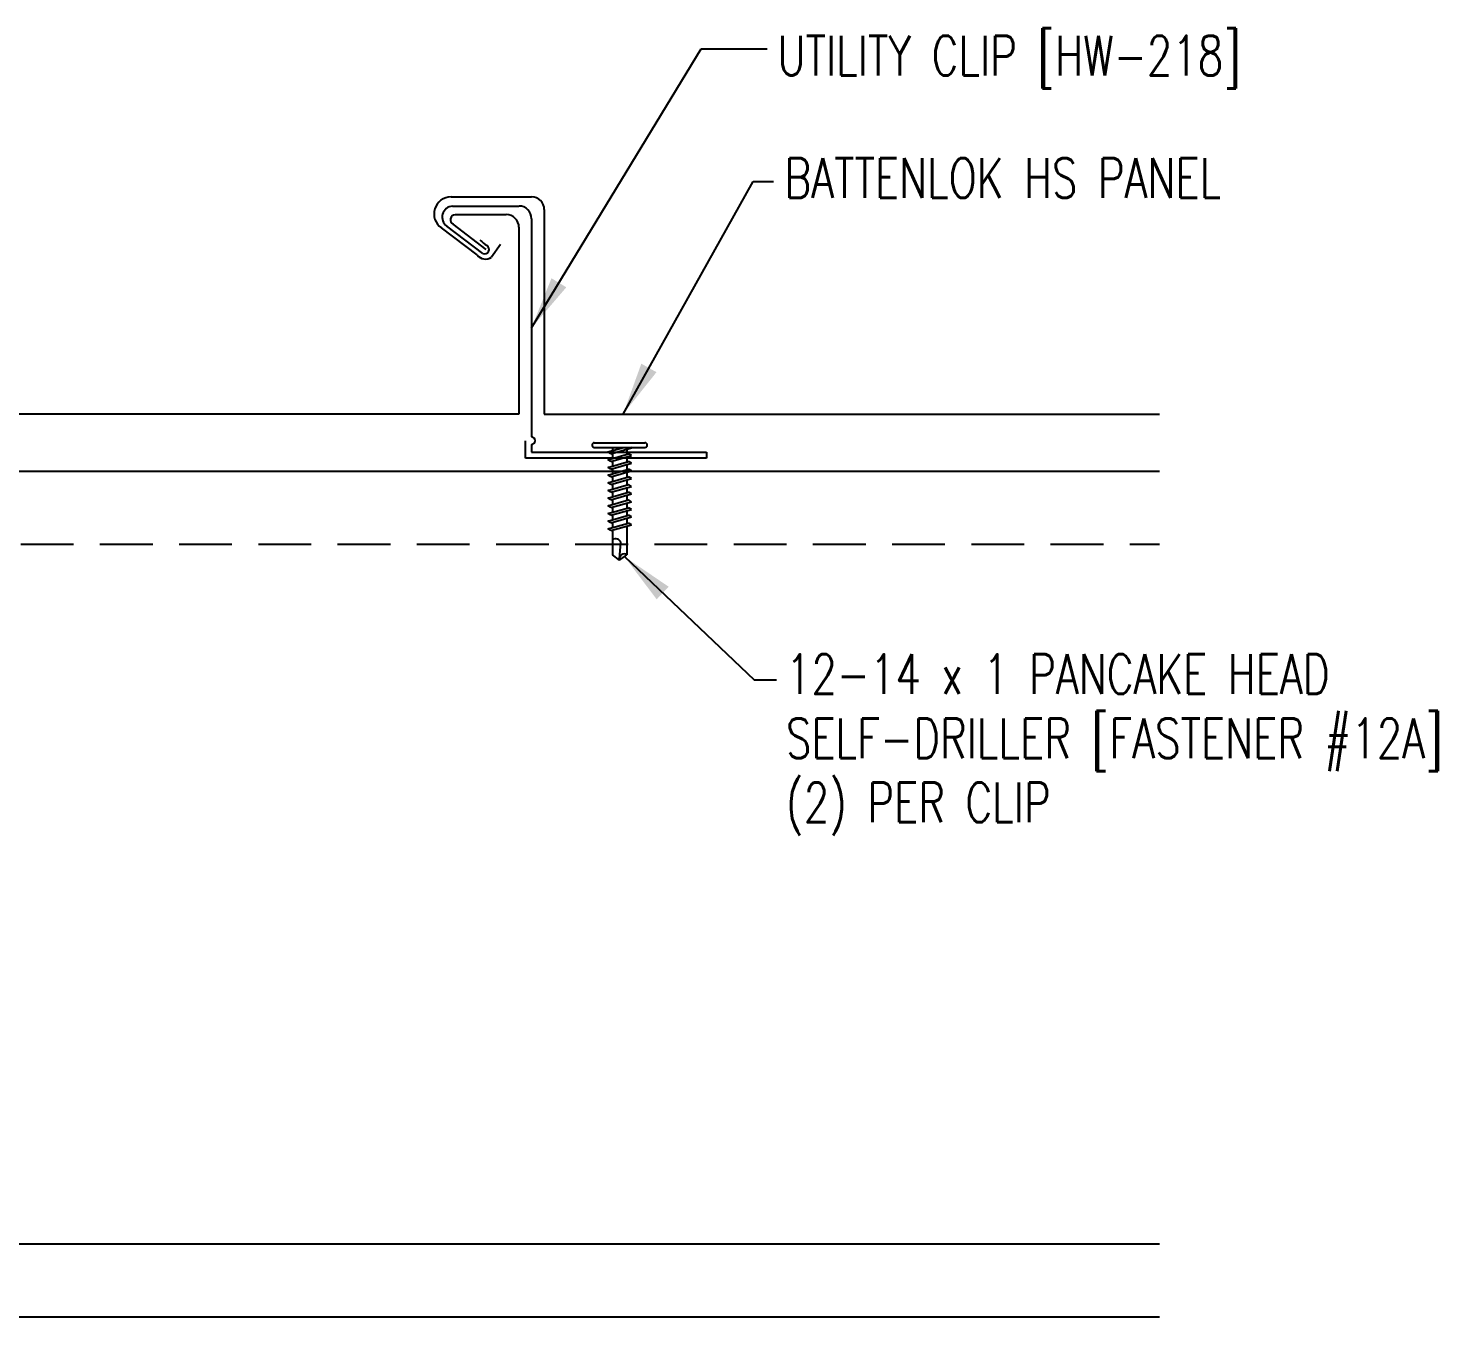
# Model space of a CAD drawing. Header units: inches. Extents: x 3.9 to 42, y 11.1 to 37.7.
# Drawn here: x 28.64 to 41.99, y 20.25 to 32.45 of the extents above; entities that cross this region are included whole.
import ezdxf

# ---------------------------------------------------------------- set-up
doc = ezdxf.new("R2010")
doc.units = ezdxf.units.IN
doc.header["$MEASUREMENT"] = 0
doc.linetypes.add('HIDDEN', pattern=[0.375, 0.25, -0.125])
for name, color, linetype in [('clip', 5, 'Continuous'), ('FASTENER', 9, 'Continuous'), ('PANEL', 11, 'Continuous'), ('STLA', 10, 'Continuous'), ('TEXT', 2, 'Continuous')]:
    doc.layers.add(name, color=color, linetype=linetype)
doc.styles.add('TEXT1', font='ROMANS.shx', dxfattribs={"width": 0.75, "height": 0.375})
doc.dimstyles.new('DETAIL$7$7', dxfattribs={"dimscale": 4, "dimtxt": 0.375, "dimasz": 0.125, "dimexe": 0.0625, "dimexo": 0.125, "dimgap": 0.0625, "dimtad": 1, "dimdec": 4, "dimzin": 3, "dimdsep": 46, "dimlunit": 4, "dimtxsty": 'TEXT1', "dimblk": 'ARCHTICK', "dimcen": 0.0625, "dimclrd": 7, "dimclre": 7, "dimclrt": 2, "dimadec": 0, "dimazin": 0, "dimtfac": 0.59375, "dimtdec": 4, "dimtmove": 2, "dimatfit": 3, "dimfxl": 0, "dimfrac": 2, "dimtolj": 1, "dimtzin": 3, "dimarcsym": 0})

# ---------------------------------------------------------------- blocks, each defined once
blk = doc.blocks.new('sd5')
at = {"layer": 'FASTENER'}
for p, q in [((-0.24, 0.082), (0.24, 0.082)), ((-0.24, 0.037), (0.24, 0.037)), ((-0.111, -0.005), (0.037, 0.037)), ((-0.083, -0.021), (0.111, 0.034)), ((-0.069, 0.037), (0.069, 0.037)), ((-0.069, 0.037), (-0.069, 0.007)), ((0.069, 0.037), (0.106, 0.037)), ((0.069, 0.022), (0.069, -0.027)), ((0.111, 0.034), (0.106, 0.037)), ((-0.083, -0.021), (-0.111, -0.005)), ((-0.111, -0.078), (0.083, -0.023)), ((-0.083, -0.094), (-0.111, -0.078)), ((-0.111, -0.151), (0.083, -0.095)), ((-0.083, -0.094), (0.111, -0.039)), ((-0.083, -0.167), (0.111, -0.111)), ((-0.069, -0.018), (-0.069, -0.066)), ((-0.069, -0.09), (-0.069, -0.139)), ((0.069, -0.051), (0.069, -0.099)), ((0.069, -0.124), (0.069, -0.172)), ((0.111, -0.039), (0.083, -0.023)), ((0.111, -0.111), (0.083, -0.095)), ((-0.083, -0.167), (-0.111, -0.151)), ((-0.111, -0.224), (0.083, -0.168)), ((-0.083, -0.24), (-0.111, -0.224)), ((-0.111, -0.296), (0.083, -0.241)), ((-0.083, -0.24), (0.111, -0.184)), ((-0.083, -0.312), (0.111, -0.257)), ((-0.069, -0.163), (-0.069, -0.211)), ((-0.069, -0.236), (-0.069, -0.284)), ((0.069, -0.196), (0.069, -0.245)), ((0.111, -0.184), (0.083, -0.168)), ((0.111, -0.257), (0.083, -0.241)), ((-0.083, -0.312), (-0.111, -0.296)), ((-0.111, -0.369), (0.083, -0.314)), ((-0.083, -0.385), (-0.111, -0.369)), ((-0.111, -0.442), (0.083, -0.386)), ((-0.083, -0.385), (0.111, -0.33)), ((-0.069, -0.308), (-0.069, -0.357)), ((-0.069, -0.381), (-0.069, -0.43)), ((0.069, -0.269), (0.069, -0.317)), ((0.069, -0.342), (0.069, -0.39)), ((0.111, -0.33), (0.083, -0.314)), ((0.111, -0.402), (0.083, -0.386)), ((-0.083, -0.458), (-0.111, -0.442)), ((-0.111, -0.514), (0.083, -0.459)), ((-0.083, -0.53), (-0.111, -0.514)), ((-0.111, -0.587), (0.083, -0.532)), ((-0.083, -0.458), (0.111, -0.402)), ((-0.083, -0.53), (0.111, -0.475)), ((-0.069, -0.454), (-0.069, -0.502)), ((-0.069, -0.527), (-0.069, -0.575)), ((0.069, -0.414), (0.069, -0.463)), ((0.069, -0.487), (0.069, -0.536)), ((0.111, -0.475), (0.083, -0.459)), ((0.111, -0.548), (0.083, -0.532)), ((-0.083, -0.603), (-0.111, -0.587)), ((-0.111, -0.66), (0.083, -0.604)), ((-0.083, -0.676), (-0.111, -0.66)), ((-0.083, -0.603), (0.111, -0.548)), ((-0.083, -0.676), (0.111, -0.62)), ((-0.069, -0.599), (-0.069, -0.648)), ((0.069, -0.56), (0.069, -0.608)), ((0.069, -0.633), (0.069, -0.681)), ((0.111, -0.62), (0.083, -0.604)), ((-0.111, -0.733), (0.083, -0.677)), ((-0.083, -0.749), (-0.111, -0.733)), ((-0.083, -0.749), (0.111, -0.693)), ((-0.069, -0.672), (-0.069, -0.72)), ((-0.069, -0.745), (-0.069, -0.978)), ((0.069, -0.705), (0.069, -0.978)), ((0.111, -0.693), (0.083, -0.677)), ((-0.001, -1.014), (0.011, -0.865)), ((0, -1.027), (-0.069, -0.978)), ((0, -1.027), (0.069, -0.978))]:
    blk.add_line(p, q, dxfattribs=at)
for centre, radius, start, end in [((-0.238, 0.06), 0.0227, 94.6639, 265.3361), ((0.238, 0.06), 0.0227, 274.6639, 85.3361), ((-0.037, -0.875), 0.0492, 11.1445, 130.906), ((0.044, -1.015), 0.045, 55.4585, 194.8454)]:
    blk.add_arc(centre, radius, start, end, dxfattribs=at)
blk = doc.blocks.new('_ArchTick')
at = {"color": 0, "linetype": 'ByBlock', "const_width": 0.15}
blk.add_lwpolyline([(-0.5, -0.5), (0.5, 0.5)], dxfattribs=at)

msp = doc.modelspace()

# ---------------------------------------------------------------- linework, layer by layer
at = {"layer": 'clip'}
for p, q in [((32.662, 30.764), (33.291, 30.764)), ((32.95, 30.315), (32.609, 30.573)), ((33.409, 30.644), (33.409, 28.579)), ((33.409, 28.579), (33.409, 28.579)), ((33.354, 28.379), (33.354, 28.544)), ((33.409, 28.509), (33.409, 28.434)), ((33.409, 28.434), (35.066, 28.434)), ((35.066, 28.434), (35.066, 28.379)), ((35.066, 28.379), (33.354, 28.379))]:
    msp.add_line(p, q, dxfattribs=at)
for centre, radius, start, end in [((32.669, 30.659), 0.105, 93.8503, 235.198), ((33.293, 30.648), 0.116, 357.9199, 90.8614), ((33.724, 31.439), 1.281, 231.2111, 235.0096), ((32.965, 30.355), 0.043, 249.0613, 55.0096), ((33.409, 28.544), 0.0349, 270, 90)]:
    msp.add_arc(centre, radius, start, end, dxfattribs=at)
at = {"layer": 'PANEL'}
for p, q in [((32.648, 30.85), (33.411, 30.85)), ((33.531, 30.731), (33.531, 28.796)), ((32.981, 30.354), (32.668, 30.592)), ((32.687, 30.683), (33.171, 30.683)), ((33.291, 30.563), (33.291, 28.796)), ((32.894, 30.302), (32.556, 30.557)), ((33.115, 30.399), (33.032, 30.282)), ((33.291, 28.796), (17.449, 28.796)), ((33.531, 28.796), (39.356, 28.796))]:
    msp.add_line(p, q, dxfattribs=at)
for centre, radius, start, end in [((32.648, 30.689), 0.161, 90, 235.3071), ((33.411, 30.731), 0.12, 360, 90), ((32.689, 30.635), 0.0476, 91.9913, 244.6439), ((33.171, 30.563), 0.12, 0, 90), ((32.973, 30.363), 0.1, 217.5592, 305.985)]:
    msp.add_arc(centre, radius, start, end, dxfattribs=at)
at = {"layer": 'STLA', "linetype": 'HIDDEN', "ltscale": 2}
msp.add_line((17.324, 27.565), (39.356, 27.565), dxfattribs=at)
at = {"layer": 'STLA'}
msp.add_line((17.324, 20.944), (39.356, 20.944), dxfattribs=at)
for points in [[(39.356, 28.254), (17.324, 28.254)], [(17.324, 20.254), (39.356, 20.254)]]:
    msp.add_lwpolyline(points, dxfattribs=at)

# ---------------------------------------------------------------- block references
at = {"layer": 'FASTENER'}
msp.add_blockref('sd5', (34.244, 28.442), dxfattribs=at)

# ---------------------------------------------------------------- texts
at = {"layer": 'TEXT', "style": 'TEXT1', "width": 0.75}
for s, p in [('UTILITY CLIP [HW-218]', (35.739, 32.001)), ('BATTENLOK HS PANEL', (35.805, 30.842)), ('12-14 x 1 PANCAKE HEAD', (35.818, 26.148)), ('SELF-DRILLER [FASTENER #12A]', (35.818, 25.541)), ('(2) PER CLIP', (35.818, 24.934))]:
    msp.add_text(s, height=0.375, dxfattribs=at).set_placement(p)

# ---------------------------------------------------------------- leaders
for points in [[(33.409, 29.611), (35.017, 32.253), (35.641, 32.253)], [(34.277, 28.796), (35.507, 30.996), (35.699, 30.996)], [(34.289, 27.447), (35.517, 26.28), (35.73, 26.28)]]:
    msp.add_leader(points, dimstyle='DETAIL$7$7')

doc.saveas('drawing.dxf')
